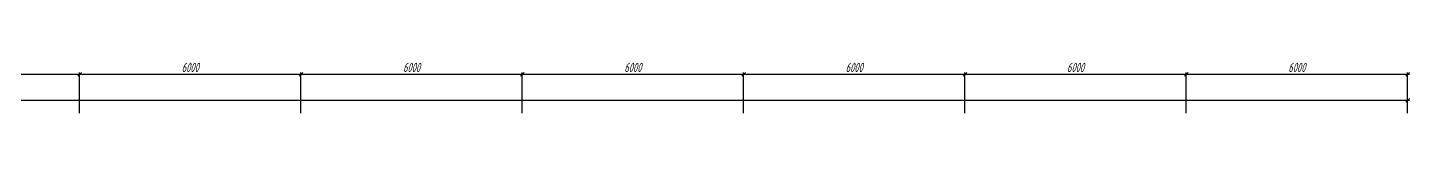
# Model space of a CAD drawing. Header units: millimetres. Extents: x -138350 to 909539, y -253833 to 111767.
# Drawn here: x 46128 to 83585, y -79781 to -78229 of the extents above; entities that cross this region are included whole.
import ezdxf

# ---------------------------------------------------------------- set-up
doc = ezdxf.new("R2010")
doc.units = ezdxf.units.MM
doc.layers.add('_Оси', color=90, linetype='Continuous', lineweight=13)
doc.layers.add('выноска', color=7, linetype='Continuous', lineweight=13)
doc.styles.add('СПДС_размеры', font='spdswin.shx', dxfattribs={"width": 0.8, "oblique": 15})
doc.dimstyles.new('СПДС', dxfattribs={"dimtxt": 2.5, "dimasz": 1, "dimexe": 0.5, "dimexo": 1.5, "dimtad": 1, "dimdec": 0, "dimtxsty": 'СПДС_размеры', "dimblk": 'OBLIQUE', "dimcen": 2.5, "dimdle": 0.5, "dimadec": 8, "dimazin": 0, "dimtfac": 1, "dimtdec": 0, "dimtix": 1, "dimtmove": 0, "dimatfit": 3, "dimfxl": 1, "dimarcsym": 0})

# ---------------------------------------------------------------- blocks, each defined once
blk = doc.blocks.new('_Oblique')
at = {"layer": 'выноска', "color": 0, "lineweight": -2}
blk.add_line((-0.5, -0.5), (0.5, 0.5), dxfattribs=at)
blk = doc.blocks.new('*D215')
at = {"layer": '_Оси', "color": 0, "lineweight": -2, "transparency": 16777216}
for p, q in [((-108515, -79281), (83585, -79281)), ((-108465, -79631), (-108465, -79231)), ((83535, -79631), (83535, -79231))]:
    blk.add_line(p, q, dxfattribs=at)
at = {"layer": 'Defpoints', "color": 0, "transparency": 16777216}
for p in [(83535, -79281), (-108465, -79781), (83535, -79781)]:
    blk.add_point(p, dxfattribs=at)
at = {"layer": '_Оси', "color": 0, "lineweight": -2, "transparency": 16777216, "xscale": 100, "yscale": 100, "zscale": 100, "rotation": 180}
blk.add_blockref('_Oblique', (-108465, -79281), dxfattribs=at)
at = {"layer": '_Оси', "color": 0, "lineweight": -2, "transparency": 16777216, "xscale": 100, "yscale": 100, "zscale": 100}
blk.add_blockref('_Oblique', (83535, -79281), dxfattribs=at)
at = {"layer": '_Оси', "color": 0, "lineweight": 25, "transparency": 16777216, "insert": (-12465, -79093.5), "char_height": 250, "attachment_point": 5, "style": 'СПДС_размеры'}
blk.add_mtext('192000', dxfattribs=at)
blk = doc.blocks.new('*D241')
at = {"layer": '_Оси', "color": 0, "lineweight": -2, "transparency": 16777216}
for p, q in [((41485, -78581), (47585, -78581)), ((41535, -79631), (41535, -78531)), ((47535, -79631), (47535, -78531))]:
    blk.add_line(p, q, dxfattribs=at)
at = {"layer": 'Defpoints', "color": 0, "transparency": 16777216}
for p in [(47535, -78581), (41535, -79781), (47535, -79781)]:
    blk.add_point(p, dxfattribs=at)
at = {"layer": '_Оси', "color": 0, "lineweight": -2, "transparency": 16777216, "xscale": 100, "yscale": 100, "zscale": 100, "rotation": 180}
blk.add_blockref('_Oblique', (41535, -78581), dxfattribs=at)
at = {"layer": '_Оси', "color": 0, "lineweight": -2, "transparency": 16777216, "xscale": 100, "yscale": 100, "zscale": 100}
blk.add_blockref('_Oblique', (47535, -78581), dxfattribs=at)
at = {"layer": '_Оси', "color": 0, "lineweight": 25, "transparency": 16777216, "insert": (44535, -78393.5), "char_height": 250, "attachment_point": 5, "style": 'СПДС_размеры'}
blk.add_mtext('6000', dxfattribs=at)
blk = doc.blocks.new('*D242')
at = {"layer": '_Оси', "color": 0, "lineweight": -2, "transparency": 16777216}
for p, q in [((53485, -78581), (59585, -78581)), ((53535, -79631), (53535, -78531)), ((59535, -79631), (59535, -78531))]:
    blk.add_line(p, q, dxfattribs=at)
at = {"layer": 'Defpoints', "color": 0, "transparency": 16777216}
for p in [(59535, -78581), (53535, -79781), (59535, -79781)]:
    blk.add_point(p, dxfattribs=at)
at = {"layer": '_Оси', "color": 0, "lineweight": -2, "transparency": 16777216, "xscale": 100, "yscale": 100, "zscale": 100, "rotation": 180}
blk.add_blockref('_Oblique', (53535, -78581), dxfattribs=at)
at = {"layer": '_Оси', "color": 0, "lineweight": -2, "transparency": 16777216, "xscale": 100, "yscale": 100, "zscale": 100}
blk.add_blockref('_Oblique', (59535, -78581), dxfattribs=at)
at = {"layer": '_Оси', "color": 0, "lineweight": 25, "transparency": 16777216, "insert": (56535, -78393.5), "char_height": 250, "attachment_point": 5, "style": 'СПДС_размеры'}
blk.add_mtext('6000', dxfattribs=at)
blk = doc.blocks.new('*D243')
at = {"layer": '_Оси', "color": 0, "lineweight": -2, "transparency": 16777216}
for p, q in [((59485, -78581), (65585, -78581)), ((59535, -79631), (59535, -78531)), ((65535, -79631), (65535, -78531))]:
    blk.add_line(p, q, dxfattribs=at)
at = {"layer": 'Defpoints', "color": 0, "transparency": 16777216}
for p in [(65535, -78581), (59535, -79781), (65535, -79781)]:
    blk.add_point(p, dxfattribs=at)
at = {"layer": '_Оси', "color": 0, "lineweight": -2, "transparency": 16777216, "xscale": 100, "yscale": 100, "zscale": 100, "rotation": 180}
blk.add_blockref('_Oblique', (59535, -78581), dxfattribs=at)
at = {"layer": '_Оси', "color": 0, "lineweight": -2, "transparency": 16777216, "xscale": 100, "yscale": 100, "zscale": 100}
blk.add_blockref('_Oblique', (65535, -78581), dxfattribs=at)
at = {"layer": '_Оси', "color": 0, "lineweight": 25, "transparency": 16777216, "insert": (62535, -78393.5), "char_height": 250, "attachment_point": 5, "style": 'СПДС_размеры'}
blk.add_mtext('6000', dxfattribs=at)
blk = doc.blocks.new('*D244')
at = {"layer": '_Оси', "color": 0, "lineweight": -2, "transparency": 16777216}
for p, q in [((65485, -78581), (71585, -78581)), ((65535, -79631), (65535, -78531)), ((71535, -79631), (71535, -78531))]:
    blk.add_line(p, q, dxfattribs=at)
at = {"layer": 'Defpoints', "color": 0, "transparency": 16777216}
for p in [(71535, -78581), (65535, -79781), (71535, -79781)]:
    blk.add_point(p, dxfattribs=at)
at = {"layer": '_Оси', "color": 0, "lineweight": -2, "transparency": 16777216, "xscale": 100, "yscale": 100, "zscale": 100, "rotation": 180}
blk.add_blockref('_Oblique', (65535, -78581), dxfattribs=at)
at = {"layer": '_Оси', "color": 0, "lineweight": -2, "transparency": 16777216, "xscale": 100, "yscale": 100, "zscale": 100}
blk.add_blockref('_Oblique', (71535, -78581), dxfattribs=at)
at = {"layer": '_Оси', "color": 0, "lineweight": 25, "transparency": 16777216, "insert": (68535, -78393.5), "char_height": 250, "attachment_point": 5, "style": 'СПДС_размеры'}
blk.add_mtext('6000', dxfattribs=at)
blk = doc.blocks.new('*D245')
at = {"layer": '_Оси', "color": 0, "lineweight": -2, "transparency": 16777216}
for p, q in [((71485, -78581), (77585, -78581)), ((71535, -79631), (71535, -78531)), ((77535, -79631), (77535, -78531))]:
    blk.add_line(p, q, dxfattribs=at)
at = {"layer": 'Defpoints', "color": 0, "transparency": 16777216}
for p in [(77535, -78581), (71535, -79781), (77535, -79781)]:
    blk.add_point(p, dxfattribs=at)
at = {"layer": '_Оси', "color": 0, "lineweight": -2, "transparency": 16777216, "xscale": 100, "yscale": 100, "zscale": 100, "rotation": 180}
blk.add_blockref('_Oblique', (71535, -78581), dxfattribs=at)
at = {"layer": '_Оси', "color": 0, "lineweight": -2, "transparency": 16777216, "xscale": 100, "yscale": 100, "zscale": 100}
blk.add_blockref('_Oblique', (77535, -78581), dxfattribs=at)
at = {"layer": '_Оси', "color": 0, "lineweight": 25, "transparency": 16777216, "insert": (74535, -78393.5), "char_height": 250, "attachment_point": 5, "style": 'СПДС_размеры'}
blk.add_mtext('6000', dxfattribs=at)
blk = doc.blocks.new('*D246')
at = {"layer": '_Оси', "color": 0, "lineweight": -2, "transparency": 16777216}
for p, q in [((47485, -78581), (53585, -78581)), ((47535, -79631), (47535, -78531)), ((53535, -79631), (53535, -78531))]:
    blk.add_line(p, q, dxfattribs=at)
at = {"layer": 'Defpoints', "color": 0, "transparency": 16777216}
for p in [(53535, -78581), (47535, -79781), (53535, -79781)]:
    blk.add_point(p, dxfattribs=at)
at = {"layer": '_Оси', "color": 0, "lineweight": -2, "transparency": 16777216, "xscale": 100, "yscale": 100, "zscale": 100, "rotation": 180}
blk.add_blockref('_Oblique', (47535, -78581), dxfattribs=at)
at = {"layer": '_Оси', "color": 0, "lineweight": -2, "transparency": 16777216, "xscale": 100, "yscale": 100, "zscale": 100}
blk.add_blockref('_Oblique', (53535, -78581), dxfattribs=at)
at = {"layer": '_Оси', "color": 0, "lineweight": 25, "transparency": 16777216, "insert": (50535, -78393.5), "char_height": 250, "attachment_point": 5, "style": 'СПДС_размеры'}
blk.add_mtext('6000', dxfattribs=at)
blk = doc.blocks.new('*D247')
at = {"layer": '_Оси', "color": 0, "lineweight": -2, "transparency": 16777216}
for p, q in [((77485, -78581), (83585, -78581)), ((77535, -79631), (77535, -78531)), ((83535, -79631), (83535, -78531))]:
    blk.add_line(p, q, dxfattribs=at)
at = {"layer": 'Defpoints', "color": 0, "transparency": 16777216}
for p in [(83535, -78581), (77535, -79781), (83535, -79781)]:
    blk.add_point(p, dxfattribs=at)
at = {"layer": '_Оси', "color": 0, "lineweight": -2, "transparency": 16777216, "xscale": 100, "yscale": 100, "zscale": 100, "rotation": 180}
blk.add_blockref('_Oblique', (77535, -78581), dxfattribs=at)
at = {"layer": '_Оси', "color": 0, "lineweight": -2, "transparency": 16777216, "xscale": 100, "yscale": 100, "zscale": 100}
blk.add_blockref('_Oblique', (83535, -78581), dxfattribs=at)
at = {"layer": '_Оси', "color": 0, "lineweight": 25, "transparency": 16777216, "insert": (80535, -78393.5), "char_height": 250, "attachment_point": 5, "style": 'СПДС_размеры'}
blk.add_mtext('6000', dxfattribs=at)

msp = doc.modelspace()

# ---------------------------------------------------------------- dimensions: what is measured, and where the dimension line sits
at = {"layer": '_Оси', "lineweight": 25}
for base, p1, p2, picture, middle in [((47535, -78581), (41535, -79781), (47535, -79781), '*D241', (44535, -78393.5)), ((53535, -78581), (47535, -79781), (53535, -79781), '*D246', (50535, -78393.5)), ((59535, -78581), (53535, -79781), (59535, -79781), '*D242', (56535, -78393.5)), ((65535, -78581), (59535, -79781), (65535, -79781), '*D243', (62535, -78393.5)), ((71535, -78581), (65535, -79781), (71535, -79781), '*D244', (68535, -78393.5)), ((77535, -78581), (71535, -79781), (77535, -79781), '*D245', (74535, -78393.5)), ((83535, -78581), (77535, -79781), (83535, -79781), '*D247', (80535, -78393.5)), ((83535, -79281), (-108465, -79781), (83535, -79781), '*D215', (-12465, -79093.5))]:
    dim = msp.add_linear_dim(base=base, p1=p1, p2=p2, dimstyle='СПДС', override={"dimscale": 100}, dxfattribs=at)
    dim.commit()
    dim.dimension.update_dxf_attribs({"geometry": picture, "text_midpoint": middle})

doc.saveas('drawing.dxf')
